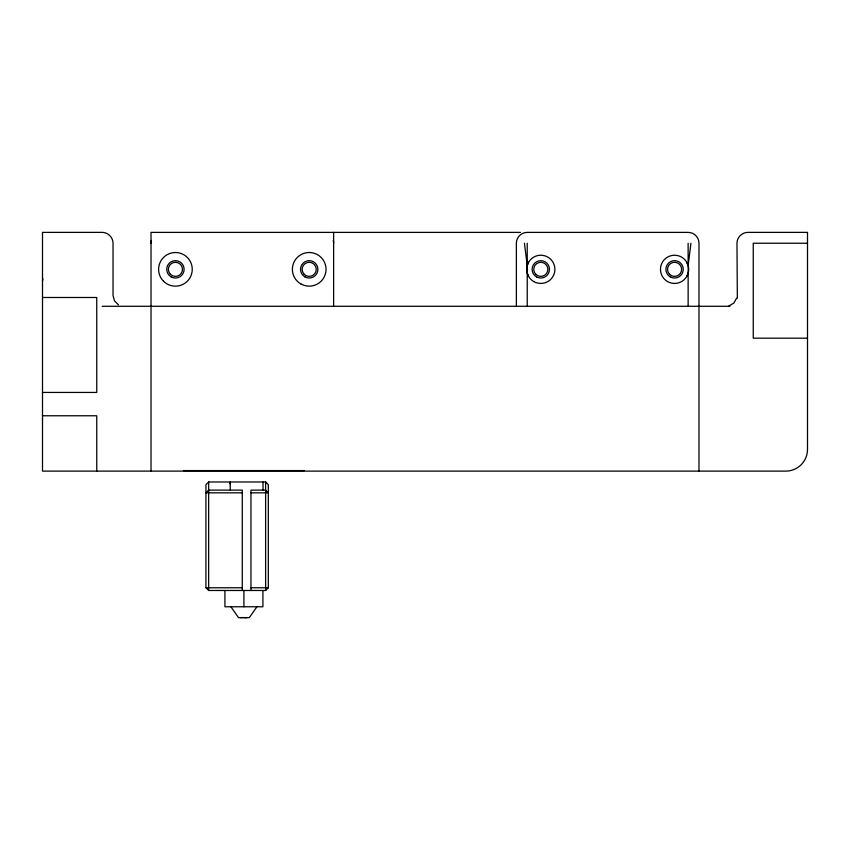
<?xml version="1.0" encoding="UTF-8"?>
<svg xmlns="http://www.w3.org/2000/svg" width="850" height="850" viewBox="0 0 850 850"><rect width="100%" height="100%" fill="white"/><g stroke="black" fill="none" stroke-linecap="round" stroke-linejoin="round"><path stroke-width="1.27" d="M230.084 483.756L230.276 481.982M230.095 482.938L230.084 483.544M230.116 482.471L230.308 490.121M686.789 262.278L688.139 265.54L690.944 243.238M527.17 265.689L527.17 272.988M688.202 272.988L688.202 265.689M42.5 281.212L42.872 278.598M263.033 490.067L263.033 482.014M524.418 243.238L527.234 265.54L528.583 262.278M686.789 276.388L688.139 273.137L688.139 306.287M242.42 617.61L249.316 617.61L256.944 606.762M265.625 590.474L268.324 587.764L268.324 484.681L265.625 481.982L208.654 481.982L205.934 484.681L205.934 587.764L208.654 590.474L265.625 590.474L265.625 481.982M728.928 305.915L733.794 303.11L736.599 298.244L737.343 298.244L736.971 243.238C736.929 237.426 742.008 232.347 747.819 232.379L807.5 232.379L807.5 449.406A21.707 21.707 0 0 1 785.793 471.112L42.5 471.112L42.5 232.379L102.181 232.379C107.993 232.347 113.071 237.426 113.029 243.238L113.029 295.428L114.484 300.858L118.458 304.831M241.74 617.61L238.499 617.61L230.913 606.762M247.031 617.61L245.756 617.61M520.487 232.39L151.013 232.39L151.013 471.112M807.5 243.238L753.249 243.238L753.249 338.183L807.5 338.183M42.5 297.489L96.751 297.489L96.751 392.434L42.5 392.434M102.181 306.287L729.948 306.287M42.5 415.767L96.751 415.767L96.751 471.112M183.43 470.581L304.417 470.581M242.282 492.819L205.934 492.819L208.654 490.121L242.282 490.121L242.282 590.474M250.962 492.819L268.324 492.819L265.625 490.121L250.962 490.121L250.962 590.474M205.934 587.764L242.282 587.764M250.962 587.764L268.324 587.764M246.096 617.61L239.806 617.61M528.583 276.388L527.234 273.137L527.234 306.287M698.987 471.112L698.987 243.238A10.848 10.848 0 0 0 688.139 232.39L527.234 232.39A10.848 10.848 0 0 0 516.375 243.238L516.375 306.287M688.139 243.238L688.139 265.54M527.234 243.238L527.234 265.54M333.625 232.39L333.625 306.287M262.916 590.474L262.916 606.762L224.921 606.762L224.921 590.474M243.918 590.474L243.918 606.762M208.654 481.982L208.654 590.474M333.253 240.433A10.848 10.848 0 0 1 333.625 243.238M151.013 243.238A10.848 10.848 0 0 1 151.385 240.433M171.084 276.856A8.681 8.681 0 0 0 184.11 269.333A8.681 8.681 0 0 0 171.084 261.821A8.681 8.681 0 0 0 171.084 276.856M304.863 276.856A8.681 8.681 0 0 0 317.889 269.333A8.681 8.681 0 0 0 304.863 261.821A8.681 8.681 0 0 0 304.863 276.856M163.529 281.233A16.819 16.819 0 0 0 191.675 273.689A16.819 16.819 0 0 0 171.073 253.087A16.819 16.819 0 0 0 163.529 281.233M300.794 283.9A16.819 16.819 0 0 0 326.028 269.333A16.819 16.819 0 0 0 300.794 254.766A16.819 16.819 0 0 0 300.794 283.9M670.236 276.856A8.681 8.681 0 0 0 683.251 269.333A8.681 8.681 0 0 0 670.236 261.821A8.681 8.681 0 0 0 670.236 276.856M536.456 276.856A8.681 8.681 0 0 0 549.472 269.333A8.681 8.681 0 0 0 536.456 261.821A8.681 8.681 0 0 0 536.456 276.856M533.736 281.552A14.11 14.11 0 0 0 554.901 269.333A14.11 14.11 0 0 0 533.736 257.114A14.11 14.11 0 0 0 533.736 281.552M667.526 281.552A14.11 14.11 0 0 0 688.681 269.333A14.11 14.11 0 0 0 667.526 257.114A14.11 14.11 0 0 0 667.526 281.552M304.215 274.327A7.055 7.055 0 0 0 316.019 271.161A7.055 7.055 0 0 0 307.381 262.523A7.055 7.055 0 0 0 304.215 274.327M669.588 274.327A7.055 7.055 0 0 0 681.392 271.161A7.055 7.055 0 0 0 672.754 262.523A7.055 7.055 0 0 0 669.588 274.327M170.436 274.327A7.055 7.055 0 0 0 182.24 271.161A7.055 7.055 0 0 0 173.602 262.523A7.055 7.055 0 0 0 170.436 274.327M535.808 274.327A7.055 7.055 0 0 0 547.612 271.161A7.055 7.055 0 0 0 538.964 262.523A7.055 7.055 0 0 0 535.808 274.327"/></g></svg>
